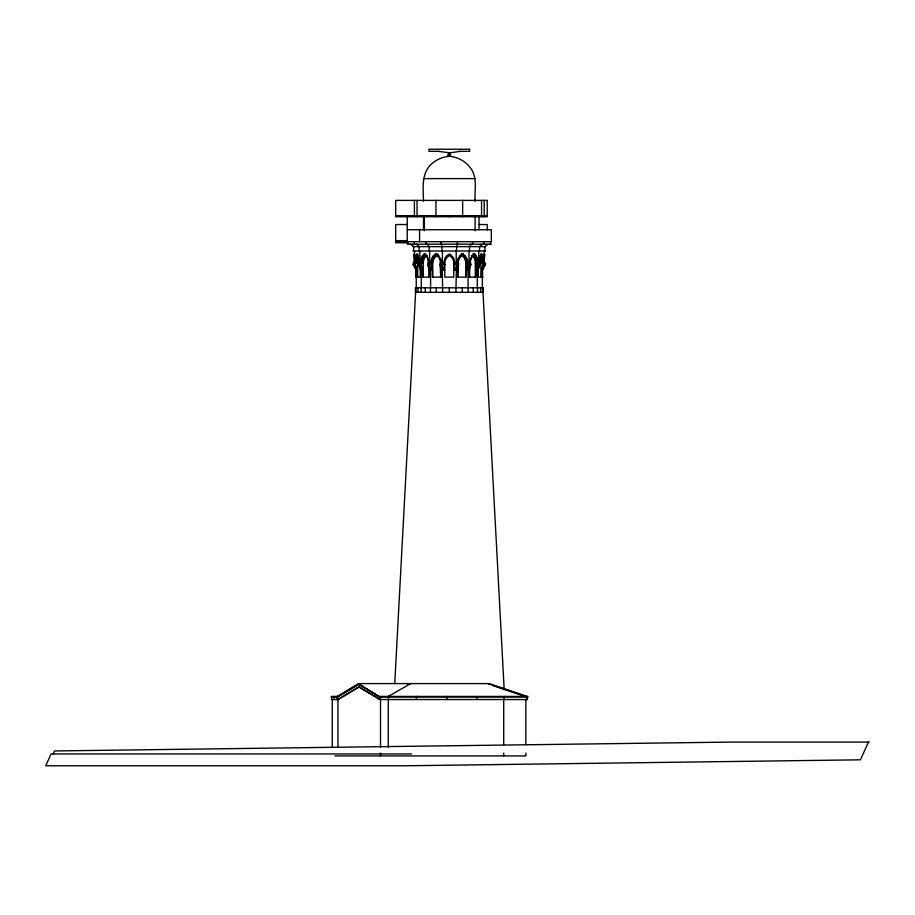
<?xml version="1.0" encoding="UTF-8"?>
<svg xmlns="http://www.w3.org/2000/svg" width="915" height="915" viewBox="0 0 915 915"><rect width="100%" height="100%" fill="white"/><g stroke="black" fill="none" stroke-linecap="round" stroke-linejoin="round"><path stroke-width="1.37" d="M483.669 262.925L482.788 255.651L481.404 255.651L482.399 260.272L484.207 260.272L484.172 262.925L484.664 253.958L484.31 257.801M414.953 262.925C414.609 251.488 418.784 252.002 419.242 262.925M394.742 683.596L415.616 292.308M416.073 262.925L417.229 255.662L415.833 255.662M450.272 156.328L449.551 152.828M479.391 262.925C479.083 261.141 481.073 250.882 482.788 255.651M379.748 696.429L527.921 696.429L527.921 697.036L379.702 697.036L358.486 683.596L337.235 696.429L337.28 697.036L358.737 684.237L379.954 697.036M420.706 262.925C420.614 251.511 428.197 251.945 428.62 262.925A8.349 5.902 -90 0 0 425.532 255.571A9.287 6.565 -90 0 0 422.318 262.925M421.563 262.925L422.57 257.801L425.898 253.958L423.954 253.97L424.686 253.958M470.013 262.925L471.122 257.801L474.702 253.958L477.047 257.801L477.939 262.925M457.855 277.119L458.518 262.925L453.749 262.925A8.349 8.349 0 0 0 449.334 255.571A9.287 9.287 0 0 0 444.793 262.925L444.793 277.119L453.749 277.119L453.749 262.925M457.511 268.598L457.511 277.119L466.135 277.119L466.799 262.925M430.805 262.925C431.079 259.517 432.761 253.81 436.935 253.958L438.857 255.651L435.323 253.97L435.986 253.97L432.578 257.801L431.274 262.925M457.031 262.925L458.346 257.801L462.395 253.97L459.822 255.662L460.405 255.662M457.5 262.925L458.861 257.801M443.729 262.925L445.147 257.801L446.749 255.662L449.86 253.958L453.531 257.801L454.927 262.925M469.624 277.119L469.624 270.051L470.848 262.925L465.781 262.925A8.349 7.709 -90 0 0 461.709 255.571M468.972 268.598L468.972 277.119L475.949 277.119L475.949 270.051L477.184 262.925M457.02 244.191L456.391 251.019M482.994 277.119L478.293 277.119L478.293 270.051L479.929 262.925L475.297 262.925A8.349 5.902 -90 0 0 472.186 255.571M481.725 277.119L481.725 270.051L483.326 262.925M423.496 201.414C423.302 188.273 420.854 172.363 432.589 163.076C437.347 159.164 443.169 156.808 449.299 156.328C457.477 156.9 465.175 161.04 470.161 167.548C477.996 177.19 474.336 190.103 475.114 201.414M482.548 277.119L482.548 270.051L483.852 266.071M483.314 267.397L482.342 270.051L482.342 287.813M53.196 753.926L54.534 750.952L731.245 742.088L869.25 742.088M868.438 742.088L860.466 759.816L406.294 765.764L45.75 765.764L51.068 753.926L411.613 753.926M479.929 264.755L477.31 270.051L477.184 264.755L479.929 264.755L477.31 270.051L477.31 287.813M485.43 264.755L482.342 270.051L483.326 264.755L485.43 264.755L485.43 262.925L480.867 262.925A8.349 3.191 -90 0 0 479.872 256.886M471.282 244.191L469.509 246.638L469.509 251.019M482.194 244.191L479.54 246.638L479.54 251.019M488.095 244.191L484.973 246.638L484.973 251.019M358.737 684.237L337.532 697.036L331.207 697.036L331.207 696.429L339.179 696.429M337.749 699.54L358.737 686.868L380.228 699.54M359.24 686.868L338.253 699.54L331.573 699.54L331.573 697.036M388.28 696.429L410.721 683.596L407.964 684.145M460.256 151.341L449.871 152.828L438.354 151.341M416.84 253.958L418.029 253.97M481.805 253.97L480.604 253.958M473.981 253.97L474.702 253.958L472.758 253.97L476.086 257.801L477.081 262.925M462.853 253.97L466.604 257.801L467.84 262.925M461.743 253.97L463.356 253.958L462.693 253.958L466.09 257.801L467.382 262.925M438.925 151.341L428.929 151.341L428.929 149.237L469.67 149.237L469.67 151.341L459.673 151.341M423.496 178.619L475.114 178.619M395.692 215.666L487.215 215.666M407.392 224.541L395.692 224.541L395.692 242.772L407.392 242.772M479.025 224.541L487.215 224.541L487.215 229.905M407.255 229.745L491.344 229.745L491.344 241.697L395.692 241.697M395.692 240.634L407.255 240.634M407.255 244.191L491.344 244.191M412.928 246.638L485.671 246.638M412.928 251.019L485.671 251.019M436.283 253.958L436.935 253.958M417.823 255.651L419.219 255.651M422.627 255.662L423.702 255.662M426.299 255.651L427.362 255.651M433.481 255.662L434.065 255.662M464.614 255.651L465.186 255.651M471.294 255.662L472.369 255.662M474.965 255.651L476.029 255.651M479.414 255.662L480.821 255.662M415.364 257.801L416.622 257.801M418.578 257.801L419.825 257.801M421.609 257.801L422.57 257.801M439.806 257.801L441.27 260.272L438.274 255.651M476.086 257.801L477.047 257.801M482.011 257.801L484.31 257.801M476.807 260.272L477.687 260.272M415.067 260.272L416.222 260.272M420.946 260.272L421.838 260.272M469.429 260.272L470.321 260.272M482.96 260.272L484.207 260.272M418.235 258.682A9.287 3.557 -90 0 0 417.709 262.925L413.168 262.925L413.168 264.755L416.256 270.051L416.256 287.813M426.47 255.571A9.287 6.565 -90 0 0 423.256 262.925L418.67 262.925L420.282 270.051L420.282 277.119L415.616 277.119M438.64 256.886A8.349 7.709 -90 0 0 436.958 255.571A9.287 8.59 -90 0 0 432.761 262.925L427.705 262.925L428.929 270.051L428.929 277.119M444.793 262.925L440.024 262.925L440.675 277.119M413.168 264.755L415.261 264.755L416.863 270.051L416.863 277.119M421.289 287.813L421.289 270.051L418.67 264.755L421.38 264.755L422.604 270.051L422.604 277.119L429.581 277.119L429.581 268.598M415.181 267.397L416.062 270.051L416.885 270.051M420.282 270.051L422.604 270.051M428.929 270.051L432.418 270.051L432.418 277.119L441.03 277.119L441.03 268.598M440.675 270.051L444.793 270.051M453.749 270.051L457.855 270.051M466.135 270.051L469.624 270.051M475.949 270.051L478.293 270.051M481.725 270.051L482.548 270.051M358.486 683.596L489.136 683.596L527.131 696.429L527.131 697.036M334.901 755.904L525.873 755.904L525.873 753.091M487.878 683.596L525.873 696.429M492.83 685.541L525.816 696.601M358.486 684.237L379.702 697.036M358.737 686.868L379.725 699.54L527.406 699.54L527.406 697.036M410.503 244.191L413.637 246.638L413.637 251.019M416.416 244.191L419.059 246.638L419.059 251.019M427.328 244.191L429.101 246.638L429.101 251.019M418.681 264.755L421.289 270.051L421.38 262.925M415.284 267.397L416.256 270.051L415.261 262.925M441.579 244.191L442.208 251.019M440.79 260.272L441.156 262.925M432.418 270.051L431.754 262.925M414.289 257.801L413.935 253.958L414.426 262.925L414.392 260.272M448.327 156.328L449.048 152.828M482.399 260.272L482.548 262.925M482.994 292.308L504.142 688.846M489.136 683.596L489.159 684.214M526.88 697.036L526.88 699.54M525.873 699.54L525.873 744.627M504.337 696.429L504.337 697.036M504.131 697.036L504.131 699.54M503.719 699.54L503.719 744.627M503.719 753.091L503.719 755.904M490.531 241.697L490.531 244.191M484.218 200.396L484.218 214.602M484.218 215.666L484.218 216.729M484.252 241.697L484.252 244.191M484.046 251.019L484.046 262.925M482.571 287.813L482.571 292.308M481.553 200.396L481.553 216.729M480.867 262.925L480.867 277.119M480.638 287.813L480.638 292.308M479.025 216.729L479.025 229.745M478.751 251.019L478.751 262.925M477.504 287.813L477.504 292.308M477.035 696.429L476.921 699.54M475.297 262.925L475.297 277.119M475.114 217.038L475.114 230.74M473.993 215.666L473.993 216.729M473.295 287.813L473.295 292.308M472.655 241.697L472.655 244.191M469.761 262.925L468.022 270.051L468.148 292.308M468.983 251.019L468.983 262.925M465.781 262.925L465.781 277.119M462.658 200.396L462.658 216.729M462.281 287.813L462.281 292.308M457.5 241.697L457.5 244.191M456.482 262.925L455.922 292.308M456.208 251.019L456.208 262.925M449.631 152.828C453.257 157.506 445.342 157.506 448.979 152.828M449.299 215.666L449.299 216.729M449.299 287.813L449.299 292.308M446.943 696.429L446.932 699.54M442.677 292.308L442.117 262.925M442.391 251.019L442.391 262.925M441.099 241.697L441.099 244.191M436.318 287.813L436.318 292.308M435.94 200.396L435.94 216.729M432.761 262.925L432.761 277.119M430.588 287.813L430.588 270.051L431.754 264.755L427.705 264.755L430.588 270.051L428.838 262.925M430.45 287.813L430.45 292.308M429.627 251.019L429.627 262.925M425.944 241.697L425.944 244.191M425.315 287.813L425.315 292.308M424.617 215.666L424.617 216.729M424.377 217.038L424.377 230.74M423.496 217.072L423.496 229.745M423.256 262.925L423.256 277.119M421.094 287.813L421.094 292.308M419.848 251.019L419.848 262.925M419.573 229.745L419.573 241.697M417.961 287.813L417.961 292.308M417.709 262.925L417.709 277.119M417.046 200.396L417.046 216.729M416.474 699.54L416.394 696.429M416.062 270.051L416.05 277.119M416.028 287.813L416.028 292.308M414.564 251.019L414.564 262.925M414.392 200.396L414.392 216.729M414.346 241.697L414.346 244.191M408.067 241.697L408.067 244.191M407.255 215.666L407.255 242.772M388.543 696.429L388.463 699.54M388.28 699.54L388.28 747.452M380.503 696.429L380.503 747.452M380.503 753.091L380.503 755.904M337.978 699.54L337.978 747.452M336.983 697.036L336.983 699.54M336.48 696.429L336.48 697.036M334.192 697.036L334.192 699.54M333.849 696.429L333.849 697.036M332.282 699.54L332.282 747.452M480.409 255.571A8.349 3.191 -90 0 1 482.091 262.925M432.257 262.925A9.287 8.59 -90 0 1 436.455 255.571A8.349 7.709 -90 0 1 440.527 262.925M439.932 258.636A8.349 7.709 -90 0 1 440.756 260.695M469.91 262.925A9.287 6.565 -90 0 1 473.124 255.571A8.349 5.902 -90 0 1 476.235 262.925M458.015 262.925A9.287 8.59 -90 0 1 462.212 255.571A8.349 7.709 -90 0 1 466.284 262.925M416.485 262.925A9.287 3.557 -90 0 1 418.224 255.571M444.793 264.755L442.734 270.051L440.024 264.755L444.793 264.755M458.518 264.755L455.876 270.051L453.749 264.755L458.518 264.755M470.848 264.755L468.022 270.051L466.799 264.755L470.848 264.755M487.215 200.396L395.692 200.396L395.692 216.729L487.215 216.729L487.215 200.396M483.223 287.813L415.376 287.813L415.376 292.308L483.223 292.308L483.223 287.813"/></g></svg>
